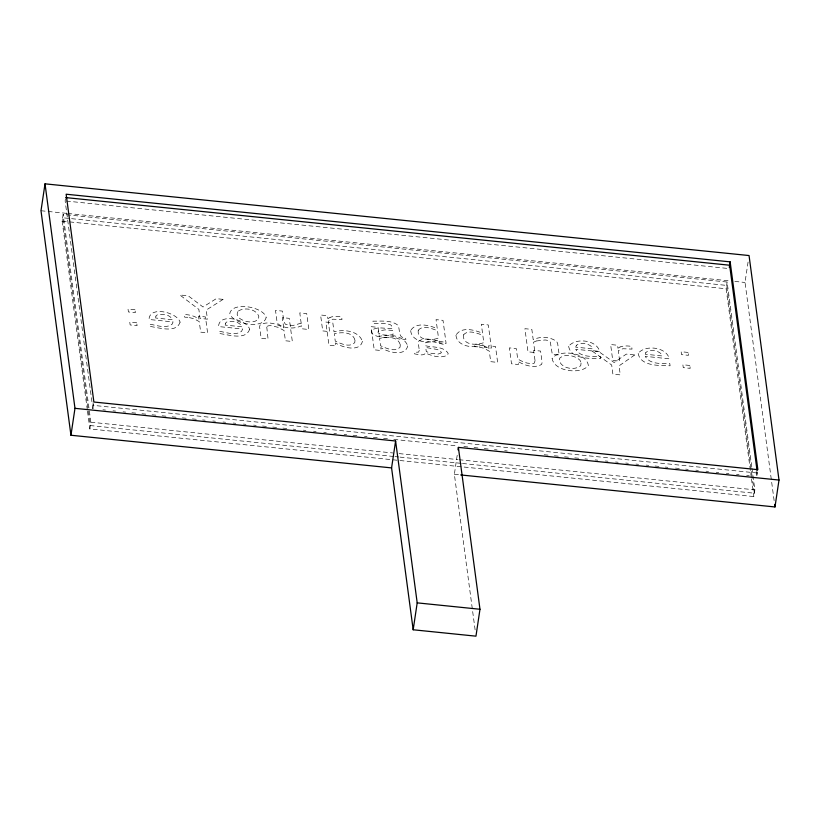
<?xml version="1.0" encoding="UTF-8"?>
<svg xmlns="http://www.w3.org/2000/svg" width="820" height="820" viewBox="0 0 820 820"><rect width="100%" height="100%" fill="white"/><g stroke="black" fill="none" stroke-linecap="round" stroke-linejoin="round"><path stroke-width="0.61" stroke-dasharray="4.1 3.07" d="M87.32 409.928L62.125 221.133L63.13 214.399L727.125 282.039L751.837 467.205M65.477 198.707L65.139 200.941L92.875 408.749L95.386 409.006M752.001 468.466L754.861 489.847L753.857 496.571L89.851 428.932L90.856 422.208L63.13 214.399M92.875 408.749L93.541 404.27M475.118 629.852L454.362 474.298L457.283 454.731M751.315 477.568L726.12 288.763L727.125 282.039M774.131 500.62L745.021 282.459L748.311 260.432M757.034 475.272L757.536 471.9M66.399 201.074L729.144 268.581M41 210.74L66.461 213.333M67.732 213.466L729.749 280.901M734.843 281.424L745.021 282.459M62.125 221.133L68.501 221.779M69.772 221.912L726.12 288.763M757.372 473.027L93.377 405.387L93.039 402.856M102.951 409.774L105.472 410.031M113.037 410.81L115.558 411.066M123.113 411.835L125.634 412.091M131.938 412.726L135.72 413.116M142.014 413.762L145.796 414.141M152.1 414.787L155.882 415.166M162.186 415.812L165.958 416.201M172.261 416.837L176.044 417.226M182.347 417.862L186.119 418.251M192.444 418.897L196.267 419.286M202.632 419.932L205.184 420.188M212.831 420.967L215.383 421.234M223.03 422.013L225.582 422.269M233.228 423.048L235.77 423.304M243.417 424.083L245.969 424.35M253.616 425.129L256.168 425.385M262.543 426.031L266.367 426.42M272.732 427.077L276.555 427.466M282.931 428.112L286.754 428.501M293.13 429.147L295.682 429.413M303.328 430.192L305.87 430.449M313.527 431.228L316.069 431.484M323.715 432.263L326.268 432.529M333.914 433.308L336.466 433.565M344.113 434.344L346.665 434.6M353.03 435.256L356.854 435.645M364.5 436.424L367.053 436.681M373.428 437.327L377.251 437.716M383.627 438.372L387.45 438.761M393.815 439.407L457.55 445.895M463.915 446.551L467.738 446.941M474.114 447.587L477.937 447.976M484.312 448.622L488.136 449.011M494.511 449.667L497.053 449.924M504.71 450.703L507.252 450.959M544.213 454.731L548.037 455.12M554.412 455.766L558.236 456.156M564.611 456.801L568.434 457.191M574.81 457.847L578.633 458.236M584.998 458.882L587.55 459.138M595.197 459.917L597.749 460.184M605.396 460.963L607.948 461.219M615.595 461.998L618.136 462.254M625.783 463.033L628.335 463.3M635.982 464.079L638.534 464.335M646.18 465.114L648.733 465.37M655.098 466.026L658.921 466.416M665.297 467.062L667.849 467.318M675.475 468.097L679.288 468.486M685.653 469.132L688.195 469.388M695.821 470.167L698.373 470.434M705.999 471.203L708.541 471.469M716.168 472.248L718.72 472.504M726.346 473.283L728.888 473.54M736.524 474.319L739.066 474.575M746.692 475.354L749.234 475.61M90.856 422.208L392.729 452.958M399.104 453.603L457.734 459.579M459.005 459.712L754.861 489.847M393.682 456.473L90.354 425.57L88.16 409.098M394.953 456.596L398.776 456.986M400.058 457.119L461.229 463.351M462.5 463.484L754.359 493.209L752.155 476.738M454.362 474.298L460.717 474.944M756.194 471.356L756.87 476.389M751.991 475.467L726.622 285.401L62.627 217.761L87.996 407.837M751.489 478.829L753.857 496.571M87.494 411.199L89.851 428.932M362.419 341.263C360.072 352.385 342.268 347.588 335.503 342.924L335.903 345.917L328.943 345.21L325.858 322.065L332.817 322.772L334.017 331.823C343.59 329.179 358.576 330.603 362.419 341.263M407.704 345.876C405.367 356.997 387.553 352.2 380.787 347.536L381.187 350.529L374.227 349.822L371.142 326.678L378.102 327.395L379.311 336.436C388.875 333.791 403.87 335.216 407.704 345.876M410.666 330.655C411.732 342.657 430.11 344.205 438.751 339.787L439.151 342.77L446.101 343.478L443.015 320.343L436.055 319.636L437.265 328.676C429.506 325.222 415.689 321.635 410.666 330.655M455.961 335.267C457.017 347.27 475.405 348.818 484.036 344.4L484.435 347.383L491.395 348.09L488.3 324.956L481.35 324.248L482.549 333.289C474.8 329.845 460.983 326.247 455.961 335.267M266.162 317.279C263.968 329.722 232.593 324.166 229.774 313.599C232.05 301.217 263.333 306.752 266.162 317.279M552.106 358.279C553.777 371.511 581.021 374.914 588.381 365.566C586.649 352.364 559.486 349.033 552.106 358.279M568.629 346.337C571.027 359.508 590.267 358.299 600.558 358.709L600.25 356.423C592.05 356.331 580.457 357.653 575.701 349.279L599.768 351.729C597.011 339.808 575.466 337.358 568.629 346.337M638.165 353.42C640.563 366.591 659.793 365.382 670.094 365.792L669.786 363.506C661.586 363.414 649.993 364.736 645.227 356.362L669.294 358.811C666.537 346.891 645.002 344.441 638.165 353.42M180.092 322.127C176.454 333.607 158.762 327.518 150.111 326.483L149.804 324.197C156.825 325.314 165.609 328.851 172.036 324.269L173.102 321.932L149.035 319.482C149.189 305.491 177.253 312.338 180.092 322.127M249.628 329.209C245.979 340.689 228.288 334.601 219.637 333.566L219.34 331.28C226.361 332.397 235.135 335.933 241.572 331.352L242.638 329.015L218.571 326.565C218.725 312.574 246.789 319.421 249.628 329.209M535.06 360.851L534.148 363.27L532.559 363.67L526.942 363.065L520.741 360.718L517.676 358.914L516.303 348.592L509.384 347.885L511.506 363.803L518.424 364.51L518.025 361.517C524.831 365.443 534.394 368.692 541.63 364.418L542.102 362.502L540.585 351.073L533.656 350.365L535.06 360.851M266.766 327.026L268.058 339.008L261.129 338.301L259.612 326.872L260.084 324.956C267.32 320.702 276.883 323.941 283.689 327.846L282.326 317.637L289.245 318.344L292.33 341.479L285.411 340.771L284.038 330.47L277.888 327.272L271.594 325.776A4.705 1.896 8.5 0 0 266.766 327.026M419.286 350.345L418.62 352.118L414.623 352.262L414.346 353.809L419.604 354.804A5.658 2.276 8.5 0 0 424.719 354.004L425.467 353.051C432.242 355.921 440.699 358.791 447.638 355.06L448.181 353.41C443.794 346.112 432.693 347.536 425.508 345.763L425.508 342.678C431.176 339.91 437.962 343.313 443.722 344.38L443.405 341.991C435.676 340.956 426.041 336.528 418.794 341.017L418.323 343.139L419.286 350.345M418.231 330.255C416.857 340.843 431.627 340.894 438.505 337.983L437.531 330.655C431.873 328.738 422.997 324.607 418.231 330.255M463.515 334.867C462.142 345.456 476.922 345.507 483.8 342.596L482.816 335.267C477.168 333.351 468.281 329.22 463.515 334.867M354.998 340.218L354.773 342.606C349.74 347.946 340.843 343.601 335.257 341.12L334.283 333.801C341.212 332.069 352.692 331.516 354.998 340.218M400.283 344.83L400.058 347.219C395.025 352.559 386.128 348.213 380.552 345.743L379.568 338.414C386.497 336.682 397.977 336.128 400.283 344.83M581.062 363.045L580.755 365.669C575.025 370.702 561.813 368.754 559.383 360.8L559.701 358.196C564.97 353.287 575.179 355.531 580.027 360.287L581.062 363.045M237.462 311.733L237.144 314.347L238.179 317.104C242.997 321.911 253.247 324.095 258.495 319.164L258.823 316.53C256.373 308.587 243.202 306.762 237.462 311.733M155.902 316.13L155.667 318.016L172.497 319.728C169.935 314.275 162.421 313.609 157.204 314.89L155.902 316.13M225.438 323.213L225.203 325.099L242.033 326.811C239.471 321.358 231.947 320.692 226.74 321.973L225.438 323.213M371.245 330.696L372.095 333.699C378.471 338.178 387.04 338.281 394.328 336.21L395.353 337.348A5.658 2.276 8.5 0 0 400.826 339.234L405.961 339.295L405.264 337.645C397.761 338.527 400.385 329.445 397.936 325.232C391.007 319.841 381.126 321.307 372.905 321.153L373.223 323.541L384.877 323.336L390.084 324.556L391.478 325.55L392.319 328.728C385.646 328.922 376.862 325.847 371.245 330.696M441.201 352.231L440.893 353.154L437.798 354.158L431.023 353.246L426.277 351.585L425.734 347.465L437.367 349.515L440.145 350.816L441.201 352.231M576.368 345.292L575.722 347.147L592.553 348.859L591.804 346.87C587.971 343.231 580.724 342.073 576.368 345.292M645.893 352.374L645.258 354.23L662.088 355.941L661.33 353.953C657.507 350.314 650.25 349.156 645.893 352.374M378.645 330.89L377.938 332.131L378.512 333.135L381.956 334.806L388.67 335.267L393.098 334.539L392.544 330.419L385.113 329.855L378.645 330.89M634.741 354.968L619.069 365.833L620.279 374.883L612.899 374.135L611.689 365.023L591.425 350.55L598.272 351.247L614.129 362.522L626.316 354.107L634.741 354.968M223.122 299.372L206.22 310.052L207.429 319.175L200.049 318.416L198.85 309.365L179.805 294.964L188.231 295.825L203.032 306.987L216.275 298.675L223.122 299.372M329.999 317.463L327.908 318.693L327.508 315.7L320.589 314.993L322.711 330.911L329.63 331.618L328.236 321.122L332.869 319.195L341.991 319.564L341.632 316.868L339.408 316.571A12.238 4.93 8.5 0 0 329.999 317.463M620.043 347.003L617.942 348.233L617.542 345.251L610.623 344.543L612.745 360.452L619.674 361.159L618.27 350.673L622.903 348.736L632.025 349.105L631.666 346.409L629.442 346.112A12.238 4.93 8.5 0 0 620.043 347.003M301.165 323.193L292.771 325.55L285.411 324.269L283.833 321.604L282.428 311.108L275.51 310.401L277.037 321.84L278.041 323.91C284.571 328.789 294.195 329.189 301.514 325.806L301.914 328.789L308.832 329.496L306.711 313.588L299.782 312.881L301.165 323.193M536.208 340.997L533.553 342.227L534.927 352.528L527.998 351.821L524.913 328.687L531.842 329.394L533.195 339.603C540.513 336.231 550.138 336.641 556.678 341.51L557.682 343.57L559.199 354.998L552.28 354.301L550.364 342.258A4.705 1.896 8.5 0 0 545.064 339.972L536.208 340.997M187.831 317.279L184.705 317.207L184.346 314.511L186.55 314.654A12.238 4.93 8.5 0 1 196.462 317.524L198.942 319.216L198.542 316.223L205.461 316.93L207.583 332.848L200.664 332.141L199.27 321.645L193.981 318.703L187.831 317.279M477.875 346.819L474.739 346.747L474.38 344.051L476.584 344.205A12.238 4.93 8.5 0 1 486.496 347.065L488.976 348.756L488.577 345.773L495.505 346.481L497.627 362.389L490.708 361.681L489.304 351.196L484.015 348.244L477.875 346.819M688.062 352.426L681.143 351.729L681.522 354.63L688.451 355.327L688.062 352.426M689.804 365.453L682.875 364.756L683.265 367.637L690.184 368.344L689.804 365.453M134.951 309.745L128.023 309.048L128.412 311.948L135.331 312.645L134.951 309.745M136.684 322.772L129.765 322.075L130.154 324.956L137.073 325.663L136.684 322.772"/><path stroke-width="1.23" d="M779 480.048L749.049 255.543L45.018 183.834L41 210.74L70.95 435.246L391.581 467.902L413.178 629.77L475.959 636.166L479.977 609.26L458.38 447.392L779 480.048L774.982 506.955L460.717 474.944M70.95 435.246L74.979 408.329L45.018 183.834M391.581 467.902L395.599 440.996L74.979 408.329M413.178 629.77L417.195 602.864L395.599 440.996M458.011 449.831L458.38 447.392M729.308 267.463L730.149 261.857L66.143 194.217L93.88 402.025L757.875 469.665L730.149 261.857M65.641 197.579L729.646 265.219L757.034 470.485M417.195 602.864L479.977 609.26M774.644 504.423L774.982 506.955"/></g></svg>
